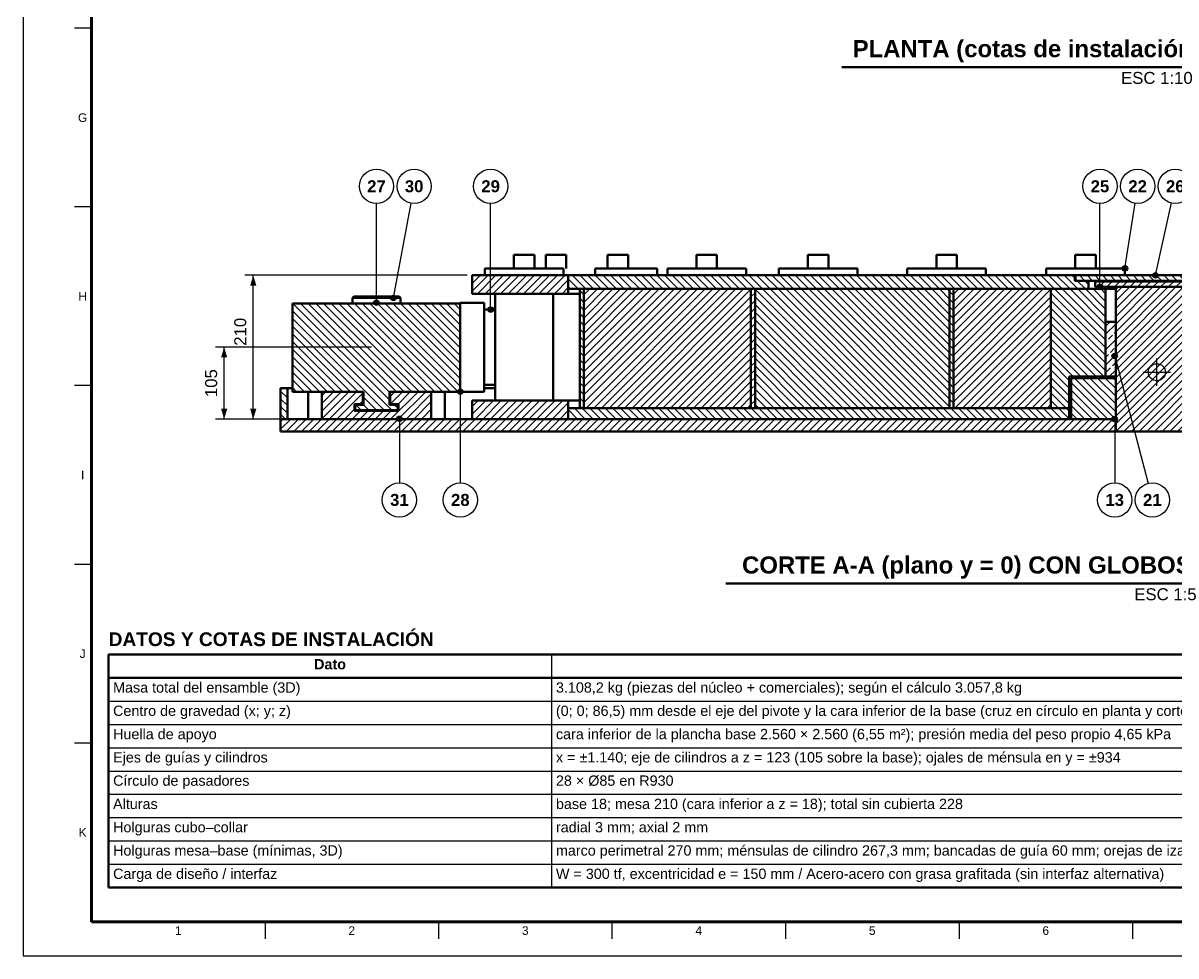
# Model space of a CAD drawing. Header units: millimetres. Extents: x 0 to 841, y 0 to 594.
# Drawn here: x 0 to 336.8, y 0 to 272.4 of the extents above; entities that cross this region are included whole.
import ezdxf
from ezdxf.enums import TextEntityAlignment as Align

# ---------------------------------------------------------------- set-up
doc = ezdxf.new("R2010")
doc.units = ezdxf.units.MM
for name, color, linetype, lineweight in [('ACH', 7, 'CONTINUOUS', 13), ('COTA', 7, 'CONTINUOUS', 25), ('FINA', 7, 'CONTINUOUS', 25), ('MARCO', 7, 'CONTINUOUS', 70), ('TXT', 7, 'CONTINUOUS', 25), ('VIS', 7, 'CONTINUOUS', 50)]:
    doc.layers.add(name, color=color, linetype=linetype, lineweight=lineweight)
doc.styles.add('STD', font='LiberationSans-Regular.ttf')
doc.styles.add('STDB', font='LiberationSans-Bold.ttf')

msp = doc.modelspace()

# ---------------------------------------------------------------- hatches: boundary and pattern name
at = {"layer": 'ACH'}
h = msp.add_hatch(dxfattribs=at)
h.set_pattern_fill('ANSI31', scale=0.5)
h.paths.add_polyline_path([(131.25, 193.38), (131.25, 198.78), (159.25, 198.78), (159.25, 193.38)])
h = msp.add_hatch(dxfattribs=at)
h.set_pattern_fill('ANSI31', scale=0.5, angle=90)
h.paths.add_polyline_path([(159.25, 194.78), (159.25, 198.78), (307.25, 198.78), (307.25, 197.18), (311.25, 197.18), (311.25, 194.78)])
h = msp.add_hatch(dxfattribs=at)
h.set_pattern_fill('ANSI31', scale=0.5, angle=90)
h.paths.add_polyline_path([(355.05, 198.78), (355.05, 197.18), (307.45, 197.18), (307.45, 198.78)])
h = msp.add_hatch(color=7, dxfattribs=at)
h.dxf.hatch_style = 1
h.paths.add_polyline_path([(322.72, 200.78), (322.49, 201.34), (321.92, 201.58), (321.36, 201.34), (321.12, 200.78), (321.36, 200.21), (321.92, 199.98), (322.49, 200.21)])
h = msp.add_hatch(color=7, dxfattribs=at)
h.dxf.hatch_style = 1
h.paths.add_polyline_path([(331.63, 198.78), (331.39, 199.34), (330.83, 199.58), (330.26, 199.34), (330.03, 198.78), (330.26, 198.21), (330.83, 197.98), (331.39, 198.21)])
h = msp.add_hatch(dxfattribs=at)
h.set_pattern_fill('ANSI31', scale=0.5)
h.paths.add_polyline_path([(349.25, 196.98), (349.25, 195.38), (313.25, 195.38), (313.25, 196.98)])
h = msp.add_hatch(color=7, dxfattribs=at)
h.dxf.hatch_style = 1
h.paths.add_polyline_path([(315.42, 195.38), (315.19, 195.94), (314.62, 196.18), (314.05, 195.94), (313.82, 195.38), (314.05, 194.81), (314.62, 194.58), (315.19, 194.81)])
h = msp.add_hatch(dxfattribs=at)
h.set_pattern_fill('ANSI31', scale=0.5)
h.paths.add_polyline_path([(343.25, 194.78), (343.25, 153.78), (342.65, 153.18), (319.85, 153.18), (319.25, 153.78), (319.25, 194.78), (319.85, 195.38), (342.65, 195.38)])
h = msp.add_hatch(color=7, dxfattribs=at)
h.dxf.hatch_style = 1
h.paths.add_polyline_path([(109, 192.18), (108.77, 192.74), (108.2, 192.98), (107.63, 192.74), (107.4, 192.18), (107.63, 191.61), (108.2, 191.38), (108.77, 191.61)])
h = msp.add_hatch(dxfattribs=at)
h.set_pattern_fill('ANSI31', scale=0.5, angle=90)
h.paths.add_polyline_path([(162.65, 159.98), (162.65, 194.78), (163.85, 194.78), (163.85, 159.98)])
h = msp.add_hatch(dxfattribs=at)
h.set_pattern_fill('ANSI31', scale=0.5)
h.paths.add_polyline_path([(163.85, 194.78), (212.65, 194.78), (212.65, 159.98), (163.85, 159.98)])
h = msp.add_hatch(dxfattribs=at)
h.set_pattern_fill('ANSI31', scale=0.5)
h.paths.add_polyline_path([(212.65, 159.98), (212.65, 194.78), (213.85, 194.78), (213.85, 159.98)])
h = msp.add_hatch(dxfattribs=at)
h.set_pattern_fill('ANSI31', scale=0.5, angle=90)
h.paths.add_polyline_path([(213.85, 194.78), (270.65, 194.78), (270.65, 159.98), (213.85, 159.98)])
h = msp.add_hatch(dxfattribs=at)
h.set_pattern_fill('ANSI31', scale=0.5, angle=90)
h.paths.add_polyline_path([(270.65, 159.98), (270.65, 194.78), (271.85, 194.78), (271.85, 159.98)])
h = msp.add_hatch(dxfattribs=at)
h.set_pattern_fill('ANSI31', scale=0.5)
h.paths.add_polyline_path([(271.85, 194.78), (300.25, 194.78), (300.25, 159.98), (271.85, 159.98)])
h = msp.add_hatch(dxfattribs=at)
h.set_pattern_fill('ANSI31', scale=0.5, angle=90)
h.paths.add_polyline_path([(300.25, 159.98), (300.25, 194.78), (316.25, 194.78), (316.25, 169.18), (305.65, 169.18), (305.65, 159.98)])
h = msp.add_hatch(dxfattribs=at)
h.set_pattern_fill('ANSI31', scale=0.5, angle=90)
h.paths.add_polyline_path([(109.45, 159.38), (97.05, 159.38), (97.05, 160.98), (99.45, 160.98), (99.45, 164.78), (78.75, 164.78), (78.75, 190.58), (127.75, 190.58), (127.75, 164.78), (107.05, 164.78), (107.05, 160.98), (109.45, 160.98)])
h = msp.add_hatch(color=7, dxfattribs=at)
h.dxf.hatch_style = 1
h.paths.add_polyline_path([(104.05, 190.78), (103.82, 191.34), (103.25, 191.58), (102.68, 191.34), (102.45, 190.78), (102.68, 190.21), (103.25, 189.98), (103.82, 190.21)])
h = msp.add_hatch(color=7, dxfattribs=at)
h.dxf.hatch_style = 1
h.paths.add_polyline_path([(137.4, 188.78), (137.17, 189.34), (136.6, 189.58), (136.04, 189.34), (135.8, 188.78), (136.04, 188.21), (136.6, 187.98), (137.17, 188.21)])
h = msp.add_hatch(dxfattribs=at)
h.set_pattern_fill('ANSI33', scale=0.5)
h.paths.add_polyline_path([(316.25, 169.18), (316.25, 185.18), (319.25, 185.18), (319.25, 169.18)])
h = msp.add_hatch(color=7, dxfattribs=at)
h.dxf.hatch_style = 1
h.paths.add_polyline_path([(319.72, 175.2), (319.49, 175.77), (318.92, 176), (318.36, 175.77), (318.12, 175.2), (318.36, 174.64), (318.92, 174.4), (319.49, 174.64)])
h = msp.add_hatch(dxfattribs=at)
h.set_pattern_fill('ANSI31', scale=0.5, angle=90)
h.paths.add_polyline_path([(306.25, 156.78), (306.25, 168.78), (319.25, 168.78), (319.25, 156.78)])
h = msp.add_hatch(dxfattribs=at)
h.set_pattern_fill('ANSI31', scale=0.5, angle=90)
h.paths.add_polyline_path([(77.25, 156.78), (75.25, 156.78), (75.25, 165.78), (77.25, 165.78)])
h = msp.add_hatch(color=7, dxfattribs=at)
h.dxf.hatch_style = 1
h.paths.add_polyline_path([(128.55, 164.78), (128.32, 165.34), (127.75, 165.58), (127.18, 165.34), (126.95, 164.78), (127.18, 164.21), (127.75, 163.98), (128.32, 164.21)])
h = msp.add_hatch(dxfattribs=at)
h.set_pattern_fill('ANSI31', scale=0.5)
h.paths.add_polyline_path([(119.25, 156.78), (87.25, 156.78), (87.25, 164.78), (99.25, 164.78), (99.25, 161.18), (96.85, 161.18), (96.85, 159.18), (109.65, 159.18), (109.65, 161.18), (107.25, 161.18), (107.25, 164.78), (119.25, 164.78)])
h = msp.add_hatch(dxfattribs=at)
h.set_pattern_fill('ANSI31', scale=0.5)
h.paths.add_polyline_path([(131.25, 156.78), (131.25, 162.18), (159.25, 162.18), (159.25, 156.78)])
h = msp.add_hatch(dxfattribs=at)
h.set_pattern_fill('ANSI31', scale=0.5, angle=90)
h.paths.add_polyline_path([(159.25, 156.78), (159.25, 159.98), (305.65, 159.98), (305.65, 156.78)])
h = msp.add_hatch(dxfattribs=at)
h.set_pattern_fill('ANSI31', scale=0.5)
h.paths.add_polyline_path([(319.25, 153.18), (75.25, 153.18), (75.25, 156.78), (319.25, 156.78)])
h = msp.add_hatch(color=7, dxfattribs=at)
h.dxf.hatch_style = 1
h.paths.add_polyline_path([(110.75, 156.88), (110.52, 157.44), (109.95, 157.68), (109.38, 157.44), (109.15, 156.88), (109.38, 156.31), (109.95, 156.08), (110.52, 156.31)])
h = msp.add_hatch(color=7, dxfattribs=at)
h.dxf.hatch_style = 1
h.paths.add_polyline_path([(319.72, 156.78), (319.49, 157.34), (318.92, 157.58), (318.36, 157.34), (318.12, 156.78), (318.36, 156.21), (318.92, 155.98), (319.49, 156.21)])

# ---------------------------------------------------------------- linework, layer by layer
at = {"layer": 'COTA'}
for p, q in [((103.25, 190.78), (103.25, 219.78)), ((108.2, 192.18), (113.34, 219.86)), ((136.6, 188.78), (136.6, 219.78)), ((314.62, 195.38), (314.62, 219.78)), ((321.92, 200.78), (324.86, 219.84)), ((330.83, 198.78), (335.53, 219.9)), ((129.75, 198.78), (64.75, 198.78)), ((67.25, 156.78), (67.25, 198.78)), ((101.75, 177.78), (56.25, 177.78)), ((58.75, 156.78), (58.75, 177.78)), ((318.92, 175.2), (328.66, 138.01)), ((127.75, 164.78), (127.75, 138.18)), ((73.75, 156.78), (56.25, 156.78)), ((129.75, 156.78), (64.75, 156.78)), ((109.95, 156.88), (109.95, 138.18)), ((318.92, 156.78), (318.92, 138.18))]:
    msp.add_line(p, q, dxfattribs=at)
for centre in [(321.92, 200.78), (330.83, 198.78), (314.62, 195.38), (108.2, 192.18), (103.25, 190.78), (136.6, 188.78), (318.92, 175.2), (127.75, 164.78), (109.95, 156.88), (318.92, 156.78)]:
    msp.add_circle(centre, 0.8, dxfattribs=at)
for points in [[(67.25, 198.78), (66.35, 195.78), (68.15, 195.78)], [(58.75, 177.78), (57.85, 174.78), (59.65, 174.78)], [(58.75, 156.78), (59.65, 159.78), (57.85, 159.78)], [(67.25, 156.78), (68.15, 159.78), (66.35, 159.78)]]:
    msp.add_solid(points, dxfattribs=at)
at = {"layer": 'FINA'}
for p, q in [((20, 270.91), (15, 270.91)), ((20, 218.73), (15, 218.73)), ((331.25, 166.47), (331.25, 174.47)), ((327.25, 170.47), (335.25, 170.47)), ((20, 166.55), (15, 166.55)), ((20, 114.36), (15, 114.36)), ((154.38, 88), (154.38, 20)), ((25, 81.2), (646, 81.2)), ((25, 74.4), (646, 74.4)), ((25, 67.6), (646, 67.6)), ((20, 62.18), (15, 62.18)), ((25, 60.8), (646, 60.8)), ((25, 54), (646, 54)), ((25, 47.2), (646, 47.2)), ((25, 40.4), (646, 40.4)), ((25, 33.6), (646, 33.6)), ((25, 26.8), (646, 26.8)), ((70.69, 10), (70.69, 5)), ((121.38, 10), (121.38, 5)), ((172.06, 10), (172.06, 5)), ((222.75, 10), (222.75, 5)), ((273.44, 10), (273.44, 5)), ((324.12, 10), (324.12, 5))]:
    msp.add_line(p, q, dxfattribs=at)
msp.add_lwpolyline([(0, 0), (841, 0), (841, 594), (0, 594)], close=True, dxfattribs=at)
for centre, radius in [((103.25, 224.78), 5), ((114.25, 224.78), 5), ((136.6, 224.78), 5), ((314.62, 224.78), 5), ((325.62, 224.78), 5), ((336.62, 224.78), 5), ((331.25, 170.47), 2.5), ((109.95, 133.18), 5), ((127.75, 133.18), 5), ((318.92, 133.18), 5), ((329.92, 133.18), 5)]:
    msp.add_circle(centre, radius, dxfattribs=at)
at = {"layer": 'MARCO'}
msp.add_lwpolyline([(20, 10), (831, 10), (831, 584), (20, 584)], close=True, dxfattribs=at)
at = {"layer": 'VIS'}
for p, q in [((239.17, 259.57), (423.33, 259.57)), ((205.31, 108.78), (462.19, 108.78)), ((25, 88), (25, 20)), ((25, 20), (646, 20))]:
    msp.add_line(p, q, dxfattribs=at)
for points in [[(143.42, 204.78), (143.54, 204.78), (143.66, 204.78), (143.78, 204.78), (143.9, 204.78), (144.02, 204.78), (144.14, 204.78), (144.26, 204.78), (144.38, 204.78), (144.5, 204.78), (144.62, 204.78), (144.74, 204.78), (144.86, 204.78), (144.98, 204.78), (145.1, 204.78), (145.22, 204.78), (145.34, 204.78), (145.46, 204.78), (145.58, 204.78), (145.7, 204.78), (145.82, 204.78), (145.94, 204.78), (146.06, 204.78), (146.18, 204.78), (146.3, 204.78), (146.42, 204.78), (146.54, 204.78), (146.66, 204.78), (146.78, 204.78), (146.9, 204.78), (147.02, 204.78), (147.14, 204.78), (147.26, 204.78), (147.38, 204.78), (147.5, 204.78), (147.62, 204.78), (147.74, 204.78), (147.86, 204.78), (147.98, 204.78), (148.1, 204.78), (148.22, 204.78), (148.34, 204.78), (148.46, 204.78), (148.58, 204.78), (148.7, 204.78), (148.82, 204.78), (148.94, 204.78), (149.06, 204.78), (149.18, 204.78), (149.3, 204.78), (149.42, 204.78)], [(143.42, 204.78), (143.42, 200.78)], [(149.42, 200.78), (149.42, 204.78)], [(152.69, 204.78), (152.81, 204.78), (152.93, 204.78), (153.05, 204.78), (153.17, 204.78), (153.29, 204.78), (153.41, 204.78), (153.53, 204.78), (153.65, 204.78), (153.77, 204.78), (153.89, 204.78), (154.01, 204.78), (154.13, 204.78), (154.25, 204.78), (154.37, 204.78), (154.49, 204.78), (154.61, 204.78), (154.73, 204.78), (154.85, 204.78), (154.97, 204.78), (155.09, 204.78), (155.21, 204.78), (155.33, 204.78), (155.45, 204.78), (155.57, 204.78), (155.69, 204.78), (155.81, 204.78), (155.93, 204.78), (156.05, 204.78), (156.17, 204.78), (156.29, 204.78), (156.41, 204.78), (156.53, 204.78), (156.65, 204.78), (156.77, 204.78), (156.89, 204.78), (157.01, 204.78), (157.13, 204.78), (157.25, 204.78), (157.37, 204.78), (157.49, 204.78), (157.61, 204.78), (157.73, 204.78), (157.85, 204.78), (157.97, 204.78), (158.09, 204.78), (158.21, 204.78), (158.33, 204.78), (158.45, 204.78), (158.57, 204.78), (158.69, 204.78)], [(152.69, 204.78), (152.69, 200.78)], [(158.69, 200.78), (158.69, 204.78)], [(170.76, 204.78), (170.88, 204.78), (171, 204.78), (171.12, 204.78), (171.24, 204.78), (171.36, 204.78), (171.48, 204.78), (171.6, 204.78), (171.72, 204.78), (171.84, 204.78), (171.96, 204.78), (172.08, 204.78), (172.2, 204.78), (172.32, 204.78), (172.44, 204.78), (172.56, 204.78), (172.68, 204.78), (172.8, 204.78), (172.92, 204.78), (173.04, 204.78), (173.16, 204.78), (173.28, 204.78), (173.4, 204.78), (173.52, 204.78), (173.64, 204.78), (173.76, 204.78), (173.88, 204.78), (174, 204.78), (174.12, 204.78), (174.24, 204.78), (174.36, 204.78), (174.48, 204.78), (174.6, 204.78), (174.72, 204.78), (174.84, 204.78), (174.96, 204.78), (175.08, 204.78), (175.2, 204.78), (175.32, 204.78), (175.44, 204.78), (175.56, 204.78), (175.68, 204.78), (175.8, 204.78), (175.92, 204.78), (176.04, 204.78), (176.16, 204.78), (176.28, 204.78), (176.4, 204.78), (176.52, 204.78), (176.64, 204.78), (176.76, 204.78)], [(170.76, 204.78), (170.76, 200.78)], [(176.76, 200.78), (176.76, 204.78)], [(196.73, 204.78), (196.85, 204.78), (196.97, 204.78), (197.09, 204.78), (197.21, 204.78), (197.33, 204.78), (197.45, 204.78), (197.57, 204.78), (197.69, 204.78), (197.81, 204.78), (197.93, 204.78), (198.05, 204.78), (198.17, 204.78), (198.29, 204.78), (198.41, 204.78), (198.53, 204.78), (198.65, 204.78), (198.77, 204.78), (198.89, 204.78), (199.01, 204.78), (199.13, 204.78), (199.25, 204.78), (199.37, 204.78), (199.49, 204.78), (199.61, 204.78), (199.73, 204.78), (199.85, 204.78), (199.97, 204.78), (200.09, 204.78), (200.21, 204.78), (200.33, 204.78), (200.45, 204.78), (200.57, 204.78), (200.69, 204.78), (200.81, 204.78), (200.93, 204.78), (201.05, 204.78), (201.17, 204.78), (201.29, 204.78), (201.41, 204.78), (201.53, 204.78), (201.65, 204.78), (201.77, 204.78), (201.89, 204.78), (202.01, 204.78), (202.13, 204.78), (202.25, 204.78), (202.37, 204.78), (202.49, 204.78), (202.61, 204.78), (202.73, 204.78)], [(196.73, 204.78), (196.73, 200.78)], [(202.73, 200.78), (202.73, 204.78)], [(229.29, 204.78), (229.41, 204.78), (229.53, 204.78), (229.65, 204.78), (229.77, 204.78), (229.89, 204.78), (230.01, 204.78), (230.13, 204.78), (230.25, 204.78), (230.37, 204.78), (230.49, 204.78), (230.61, 204.78), (230.73, 204.78), (230.85, 204.78), (230.97, 204.78), (231.09, 204.78), (231.21, 204.78), (231.33, 204.78), (231.45, 204.78), (231.57, 204.78), (231.69, 204.78), (231.81, 204.78), (231.93, 204.78), (232.05, 204.78), (232.17, 204.78), (232.29, 204.78), (232.41, 204.78), (232.53, 204.78), (232.65, 204.78), (232.77, 204.78), (232.89, 204.78), (233.01, 204.78), (233.13, 204.78), (233.25, 204.78), (233.37, 204.78), (233.49, 204.78), (233.61, 204.78), (233.73, 204.78), (233.85, 204.78), (233.97, 204.78), (234.09, 204.78), (234.21, 204.78), (234.33, 204.78), (234.45, 204.78), (234.57, 204.78), (234.69, 204.78), (234.81, 204.78), (234.93, 204.78), (235.05, 204.78), (235.17, 204.78), (235.29, 204.78)], [(229.29, 204.78), (229.29, 200.78)], [(235.29, 200.78), (235.29, 204.78)], [(266.82, 204.78), (266.94, 204.78), (267.06, 204.78), (267.18, 204.78), (267.3, 204.78), (267.42, 204.78), (267.54, 204.78), (267.66, 204.78), (267.78, 204.78), (267.9, 204.78), (268.02, 204.78), (268.14, 204.78), (268.26, 204.78), (268.38, 204.78), (268.5, 204.78), (268.62, 204.78), (268.74, 204.78), (268.86, 204.78), (268.98, 204.78), (269.1, 204.78), (269.22, 204.78), (269.34, 204.78), (269.46, 204.78), (269.58, 204.78), (269.7, 204.78), (269.82, 204.78), (269.94, 204.78), (270.06, 204.78), (270.18, 204.78), (270.3, 204.78), (270.42, 204.78), (270.54, 204.78), (270.66, 204.78), (270.78, 204.78), (270.9, 204.78), (271.02, 204.78), (271.14, 204.78), (271.26, 204.78), (271.38, 204.78), (271.5, 204.78), (271.62, 204.78), (271.74, 204.78), (271.86, 204.78), (271.98, 204.78), (272.1, 204.78), (272.22, 204.78), (272.34, 204.78), (272.46, 204.78), (272.58, 204.78), (272.7, 204.78), (272.82, 204.78)], [(266.82, 204.78), (266.82, 200.78)], [(272.82, 200.78), (272.82, 204.78)], [(307.42, 204.78), (307.54, 204.78), (307.66, 204.78), (307.78, 204.78), (307.9, 204.78), (308.02, 204.78), (308.14, 204.78), (308.26, 204.78), (308.38, 204.78), (308.5, 204.78), (308.62, 204.78), (308.74, 204.78), (308.86, 204.78), (308.98, 204.78), (309.1, 204.78), (309.22, 204.78), (309.34, 204.78), (309.46, 204.78), (309.58, 204.78), (309.7, 204.78), (309.82, 204.78), (309.94, 204.78), (310.06, 204.78), (310.18, 204.78), (310.3, 204.78), (310.42, 204.78), (310.54, 204.78), (310.66, 204.78), (310.78, 204.78), (310.9, 204.78), (311.02, 204.78), (311.14, 204.78), (311.26, 204.78), (311.38, 204.78), (311.5, 204.78), (311.62, 204.78), (311.74, 204.78), (311.86, 204.78), (311.98, 204.78), (312.1, 204.78), (312.22, 204.78), (312.34, 204.78), (312.46, 204.78), (312.58, 204.78), (312.7, 204.78), (312.82, 204.78), (312.94, 204.78), (313.06, 204.78), (313.18, 204.78), (313.3, 204.78), (313.42, 204.78)], [(307.42, 204.78), (307.42, 200.78)], [(313.42, 200.78), (313.42, 204.78)], [(131.25, 198.78), (131.25, 193.38)], [(159.25, 198.78), (131.25, 198.78)], [(134.92, 200.78), (135.04, 200.78), (135.16, 200.78), (135.28, 200.78), (135.4, 200.78), (135.52, 200.78), (135.64, 200.78), (135.76, 200.78), (135.88, 200.78), (136, 200.78), (136.12, 200.78), (136.24, 200.78), (136.36, 200.78), (136.48, 200.78), (136.61, 200.78), (136.73, 200.78), (136.85, 200.78), (136.97, 200.78), (137.09, 200.78), (137.21, 200.78), (137.33, 200.78), (137.45, 200.78), (137.57, 200.78), (137.69, 200.78), (137.81, 200.78), (137.93, 200.78), (138.05, 200.78), (138.17, 200.78), (138.29, 200.78), (138.41, 200.78), (138.53, 200.78), (138.65, 200.78), (138.77, 200.78), (138.89, 200.78), (139.01, 200.78), (139.13, 200.78), (139.25, 200.78), (139.38, 200.78), (139.5, 200.78), (139.62, 200.78), (139.74, 200.78), (139.86, 200.78), (139.98, 200.78), (140.1, 200.78), (140.22, 200.78), (140.34, 200.78), (140.46, 200.78), (140.58, 200.78), (140.7, 200.78), (140.82, 200.78), (140.94, 200.78), (141.06, 200.78), (141.18, 200.78), (141.3, 200.78), (141.42, 200.78), (141.54, 200.78), (141.66, 200.78), (141.78, 200.78), (141.9, 200.78), (142.02, 200.78), (142.14, 200.78), (142.27, 200.78), (142.39, 200.78), (142.51, 200.78), (142.63, 200.78), (142.75, 200.78), (142.87, 200.78), (142.99, 200.78), (143.11, 200.78), (143.23, 200.78), (143.35, 200.78), (143.47, 200.78), (143.59, 200.78), (143.71, 200.78), (143.83, 200.78), (143.95, 200.78), (144.07, 200.78), (144.19, 200.78), (144.31, 200.78), (144.43, 200.78), (144.55, 200.78), (144.67, 200.78), (144.79, 200.78), (144.91, 200.78), (145.03, 200.78), (145.16, 200.78), (145.28, 200.78), (145.4, 200.78), (145.52, 200.78), (145.64, 200.78), (145.76, 200.78), (145.88, 200.78), (146, 200.78), (146.12, 200.78), (146.24, 200.78), (146.36, 200.78), (146.48, 200.78), (146.6, 200.78), (146.72, 200.78), (146.84, 200.78), (146.96, 200.78), (147.08, 200.78), (147.2, 200.78), (147.32, 200.78), (147.44, 200.78), (147.56, 200.78), (147.68, 200.78), (147.8, 200.78), (147.92, 200.78), (148.05, 200.78), (148.17, 200.78), (148.29, 200.78), (148.41, 200.78), (148.53, 200.78), (148.65, 200.78), (148.77, 200.78), (148.89, 200.78), (149.01, 200.78), (149.13, 200.78), (149.25, 200.78), (149.37, 200.78), (149.49, 200.78), (149.61, 200.78), (149.73, 200.78), (149.85, 200.78), (149.97, 200.78), (150.09, 200.78), (150.21, 200.78), (150.33, 200.78), (150.45, 200.78), (150.57, 200.78), (150.69, 200.78), (150.81, 200.78), (150.94, 200.78), (151.06, 200.78), (151.18, 200.78), (151.3, 200.78), (151.42, 200.78), (151.54, 200.78), (151.66, 200.78), (151.78, 200.78), (151.9, 200.78), (152.02, 200.78), (152.14, 200.78), (152.26, 200.78), (152.38, 200.78), (152.5, 200.78), (152.62, 200.78), (152.74, 200.78), (152.86, 200.78), (152.98, 200.78), (153.1, 200.78), (153.22, 200.78), (153.34, 200.78), (153.46, 200.78), (153.58, 200.78), (153.7, 200.78), (153.83, 200.78), (153.95, 200.78), (154.07, 200.78), (154.19, 200.78), (154.31, 200.78), (154.43, 200.78), (154.55, 200.78), (154.67, 200.78), (154.79, 200.78), (154.91, 200.78), (155.03, 200.78), (155.15, 200.78), (155.27, 200.78), (155.39, 200.78), (155.51, 200.78), (155.63, 200.78), (155.75, 200.78), (155.87, 200.78), (155.99, 200.78), (156.11, 200.78), (156.23, 200.78), (156.35, 200.78), (156.47, 200.78), (156.59, 200.78), (156.72, 200.78), (156.84, 200.78), (156.96, 200.78), (157.08, 200.78), (157.2, 200.78), (157.32, 200.78), (157.44, 200.78), (157.56, 200.78), (157.68, 200.78), (157.8, 200.78), (157.92, 200.78)], [(134.92, 200.78), (134.92, 198.78)], [(157.92, 198.78), (157.92, 200.78)], [(159.25, 198.78), (159.25, 194.78)], [(307.25, 198.78), (159.25, 198.78)], [(159.25, 198.78), (159.25, 193.38)], [(167.19, 200.78), (167.31, 200.78), (167.43, 200.78), (167.55, 200.78), (167.67, 200.78), (167.79, 200.78), (167.91, 200.78), (168.03, 200.78), (168.15, 200.78), (168.27, 200.78), (168.39, 200.78), (168.51, 200.78), (168.63, 200.78), (168.75, 200.78), (168.87, 200.78), (168.99, 200.78), (169.12, 200.78), (169.24, 200.78), (169.36, 200.78), (169.48, 200.78), (169.6, 200.78), (169.72, 200.78), (169.84, 200.78), (169.96, 200.78), (170.08, 200.78), (170.2, 200.78), (170.32, 200.78), (170.44, 200.78), (170.56, 200.78), (170.68, 200.78), (170.8, 200.78), (170.92, 200.78), (171.04, 200.78), (171.16, 200.78), (171.28, 200.78), (171.4, 200.78), (171.52, 200.78), (171.65, 200.78), (171.77, 200.78), (171.89, 200.78), (172.01, 200.78), (172.13, 200.78), (172.25, 200.78), (172.37, 200.78), (172.49, 200.78), (172.61, 200.78), (172.73, 200.78), (172.85, 200.78), (172.97, 200.78), (173.09, 200.78), (173.21, 200.78), (173.33, 200.78), (173.45, 200.78), (173.57, 200.78), (173.69, 200.78), (173.81, 200.78), (173.93, 200.78), (174.05, 200.78), (174.18, 200.78), (174.3, 200.78), (174.42, 200.78), (174.54, 200.78), (174.66, 200.78), (174.78, 200.78), (174.9, 200.78), (175.02, 200.78), (175.14, 200.78), (175.26, 200.78), (175.38, 200.78), (175.5, 200.78), (175.62, 200.78), (175.74, 200.78), (175.86, 200.78), (175.98, 200.78), (176.1, 200.78), (176.22, 200.78), (176.34, 200.78), (176.46, 200.78), (176.58, 200.78), (176.71, 200.78), (176.83, 200.78), (176.95, 200.78), (177.07, 200.78), (177.19, 200.78), (177.31, 200.78), (177.43, 200.78), (177.55, 200.78), (177.67, 200.78), (177.79, 200.78), (177.91, 200.78), (178.03, 200.78), (178.15, 200.78), (178.27, 200.78), (178.39, 200.78), (178.51, 200.78), (178.63, 200.78), (178.75, 200.78), (178.87, 200.78), (178.99, 200.78), (179.11, 200.78), (179.24, 200.78), (179.36, 200.78), (179.48, 200.78), (179.6, 200.78), (179.72, 200.78), (179.84, 200.78), (179.96, 200.78), (180.08, 200.78), (180.2, 200.78), (180.32, 200.78), (180.44, 200.78), (180.56, 200.78), (180.68, 200.78), (180.8, 200.78), (180.92, 200.78), (181.04, 200.78), (181.16, 200.78), (181.28, 200.78), (181.4, 200.78), (181.52, 200.78), (181.64, 200.78), (181.77, 200.78), (181.89, 200.78), (182.01, 200.78), (182.13, 200.78), (182.25, 200.78), (182.37, 200.78), (182.49, 200.78), (182.61, 200.78), (182.73, 200.78), (182.85, 200.78), (182.97, 200.78), (183.09, 200.78), (183.21, 200.78), (183.33, 200.78), (183.45, 200.78), (183.57, 200.78), (183.69, 200.78), (183.81, 200.78), (183.93, 200.78), (184.05, 200.78), (184.18, 200.78), (184.3, 200.78), (184.42, 200.78), (184.54, 200.78), (184.66, 200.78), (184.78, 200.78), (184.9, 200.78), (185.02, 200.78), (185.14, 200.78), (185.26, 200.78)], [(167.19, 198.78), (167.19, 200.78)], [(185.26, 198.78), (185.26, 200.78)], [(188.23, 200.78), (188.35, 200.78), (188.47, 200.78), (188.59, 200.78), (188.71, 200.78), (188.83, 200.78), (188.95, 200.78), (189.07, 200.78), (189.19, 200.78), (189.31, 200.78), (189.43, 200.78), (189.55, 200.78), (189.67, 200.78), (189.79, 200.78), (189.91, 200.78), (190.03, 200.78), (190.15, 200.78), (190.28, 200.78), (190.4, 200.78), (190.52, 200.78), (190.64, 200.78), (190.76, 200.78), (190.88, 200.78), (191, 200.78), (191.12, 200.78), (191.24, 200.78), (191.36, 200.78), (191.48, 200.78), (191.6, 200.78), (191.72, 200.78), (191.84, 200.78), (191.96, 200.78), (192.08, 200.78), (192.2, 200.78), (192.32, 200.78), (192.44, 200.78), (192.56, 200.78), (192.68, 200.78), (192.8, 200.78), (192.92, 200.78), (193.04, 200.78), (193.17, 200.78), (193.29, 200.78), (193.41, 200.78), (193.53, 200.78), (193.65, 200.78), (193.77, 200.78), (193.89, 200.78), (194.01, 200.78), (194.13, 200.78), (194.25, 200.78), (194.37, 200.78), (194.49, 200.78), (194.61, 200.78), (194.73, 200.78), (194.85, 200.78), (194.97, 200.78), (195.09, 200.78), (195.21, 200.78), (195.33, 200.78), (195.45, 200.78), (195.57, 200.78), (195.69, 200.78), (195.81, 200.78), (195.93, 200.78), (196.06, 200.78), (196.18, 200.78), (196.3, 200.78), (196.42, 200.78), (196.54, 200.78), (196.66, 200.78), (196.78, 200.78), (196.9, 200.78), (197.02, 200.78), (197.14, 200.78), (197.26, 200.78), (197.38, 200.78), (197.5, 200.78), (197.62, 200.78), (197.74, 200.78), (197.86, 200.78), (197.98, 200.78), (198.1, 200.78), (198.22, 200.78), (198.34, 200.78), (198.46, 200.78), (198.58, 200.78), (198.7, 200.78), (198.82, 200.78), (198.95, 200.78), (199.07, 200.78), (199.19, 200.78), (199.31, 200.78), (199.43, 200.78), (199.55, 200.78), (199.67, 200.78), (199.79, 200.78), (199.91, 200.78), (200.03, 200.78), (200.15, 200.78), (200.27, 200.78), (200.39, 200.78), (200.51, 200.78), (200.63, 200.78), (200.75, 200.78), (200.87, 200.78), (200.99, 200.78), (201.11, 200.78), (201.23, 200.78), (201.35, 200.78), (201.47, 200.78), (201.59, 200.78), (201.72, 200.78), (201.84, 200.78), (201.96, 200.78), (202.08, 200.78), (202.2, 200.78), (202.32, 200.78), (202.44, 200.78), (202.56, 200.78), (202.68, 200.78), (202.8, 200.78), (202.92, 200.78), (203.04, 200.78), (203.16, 200.78), (203.28, 200.78), (203.4, 200.78), (203.52, 200.78), (203.64, 200.78), (203.76, 200.78), (203.88, 200.78), (204, 200.78), (204.12, 200.78), (204.24, 200.78), (204.36, 200.78), (204.48, 200.78), (204.61, 200.78), (204.73, 200.78), (204.85, 200.78), (204.97, 200.78), (205.09, 200.78), (205.21, 200.78), (205.33, 200.78), (205.45, 200.78), (205.57, 200.78), (205.69, 200.78), (205.81, 200.78), (205.93, 200.78), (206.05, 200.78), (206.17, 200.78), (206.29, 200.78), (206.41, 200.78), (206.53, 200.78), (206.65, 200.78), (206.77, 200.78), (206.89, 200.78), (207.01, 200.78), (207.13, 200.78), (207.25, 200.78), (207.37, 200.78), (207.5, 200.78), (207.62, 200.78), (207.74, 200.78), (207.86, 200.78), (207.98, 200.78), (208.1, 200.78), (208.22, 200.78), (208.34, 200.78), (208.46, 200.78), (208.58, 200.78), (208.7, 200.78), (208.82, 200.78), (208.94, 200.78), (209.06, 200.78), (209.18, 200.78), (209.3, 200.78), (209.42, 200.78), (209.54, 200.78), (209.66, 200.78), (209.78, 200.78), (209.9, 200.78), (210.02, 200.78), (210.14, 200.78), (210.26, 200.78), (210.39, 200.78), (210.51, 200.78), (210.63, 200.78), (210.75, 200.78), (210.87, 200.78), (210.99, 200.78), (211.11, 200.78), (211.23, 200.78)], [(188.23, 200.78), (188.23, 198.78)], [(211.23, 198.78), (211.23, 200.78)], [(220.79, 200.78), (220.91, 200.78), (221.03, 200.78), (221.15, 200.78), (221.27, 200.78), (221.39, 200.78), (221.51, 200.78), (221.63, 200.78), (221.76, 200.78), (221.88, 200.78), (222, 200.78), (222.12, 200.78), (222.24, 200.78), (222.36, 200.78), (222.48, 200.78), (222.6, 200.78), (222.72, 200.78), (222.84, 200.78), (222.96, 200.78), (223.08, 200.78), (223.2, 200.78), (223.32, 200.78), (223.44, 200.78), (223.56, 200.78), (223.68, 200.78), (223.8, 200.78), (223.92, 200.78), (224.04, 200.78), (224.16, 200.78), (224.28, 200.78), (224.4, 200.78), (224.53, 200.78), (224.65, 200.78), (224.77, 200.78), (224.89, 200.78), (225.01, 200.78), (225.13, 200.78), (225.25, 200.78), (225.37, 200.78), (225.49, 200.78), (225.61, 200.78), (225.73, 200.78), (225.85, 200.78), (225.97, 200.78), (226.09, 200.78), (226.21, 200.78), (226.33, 200.78), (226.45, 200.78), (226.57, 200.78), (226.69, 200.78), (226.81, 200.78), (226.93, 200.78), (227.05, 200.78), (227.17, 200.78), (227.29, 200.78), (227.42, 200.78), (227.54, 200.78), (227.66, 200.78), (227.78, 200.78), (227.9, 200.78), (228.02, 200.78), (228.14, 200.78), (228.26, 200.78), (228.38, 200.78), (228.5, 200.78), (228.62, 200.78), (228.74, 200.78), (228.86, 200.78), (228.98, 200.78), (229.1, 200.78), (229.22, 200.78), (229.34, 200.78), (229.46, 200.78), (229.58, 200.78), (229.7, 200.78), (229.82, 200.78), (229.94, 200.78), (230.06, 200.78), (230.18, 200.78), (230.31, 200.78), (230.43, 200.78), (230.55, 200.78), (230.67, 200.78), (230.79, 200.78), (230.91, 200.78), (231.03, 200.78), (231.15, 200.78), (231.27, 200.78), (231.39, 200.78), (231.51, 200.78), (231.63, 200.78), (231.75, 200.78), (231.87, 200.78), (231.99, 200.78), (232.11, 200.78), (232.23, 200.78), (232.35, 200.78), (232.47, 200.78), (232.59, 200.78), (232.71, 200.78), (232.83, 200.78), (232.95, 200.78), (233.07, 200.78), (233.2, 200.78), (233.32, 200.78), (233.44, 200.78), (233.56, 200.78), (233.68, 200.78), (233.8, 200.78), (233.92, 200.78), (234.04, 200.78), (234.16, 200.78), (234.28, 200.78), (234.4, 200.78), (234.52, 200.78), (234.64, 200.78), (234.76, 200.78), (234.88, 200.78), (235, 200.78), (235.12, 200.78), (235.24, 200.78), (235.36, 200.78), (235.48, 200.78), (235.6, 200.78), (235.72, 200.78), (235.84, 200.78), (235.96, 200.78), (236.09, 200.78), (236.21, 200.78), (236.33, 200.78), (236.45, 200.78), (236.57, 200.78), (236.69, 200.78), (236.81, 200.78), (236.93, 200.78), (237.05, 200.78), (237.17, 200.78), (237.29, 200.78), (237.41, 200.78), (237.53, 200.78), (237.65, 200.78), (237.77, 200.78), (237.89, 200.78), (238.01, 200.78), (238.13, 200.78), (238.25, 200.78), (238.37, 200.78), (238.49, 200.78), (238.61, 200.78), (238.73, 200.78), (238.85, 200.78), (238.98, 200.78), (239.1, 200.78), (239.22, 200.78), (239.34, 200.78), (239.46, 200.78), (239.58, 200.78), (239.7, 200.78), (239.82, 200.78), (239.94, 200.78), (240.06, 200.78), (240.18, 200.78), (240.3, 200.78), (240.42, 200.78), (240.54, 200.78), (240.66, 200.78), (240.78, 200.78), (240.9, 200.78), (241.02, 200.78), (241.14, 200.78), (241.26, 200.78), (241.38, 200.78), (241.5, 200.78), (241.62, 200.78), (241.74, 200.78), (241.87, 200.78), (241.99, 200.78), (242.11, 200.78), (242.23, 200.78), (242.35, 200.78), (242.47, 200.78), (242.59, 200.78), (242.71, 200.78), (242.83, 200.78), (242.95, 200.78), (243.07, 200.78), (243.19, 200.78), (243.31, 200.78), (243.43, 200.78), (243.55, 200.78), (243.67, 200.78), (243.79, 200.78)], [(220.79, 200.78), (220.79, 198.78)], [(243.79, 198.78), (243.79, 200.78)], [(258.32, 200.78), (258.44, 200.78), (258.56, 200.78), (258.68, 200.78), (258.8, 200.78), (258.92, 200.78), (259.04, 200.78), (259.16, 200.78), (259.28, 200.78), (259.4, 200.78), (259.52, 200.78), (259.64, 200.78), (259.76, 200.78), (259.88, 200.78), (260, 200.78), (260.12, 200.78), (260.24, 200.78), (260.37, 200.78), (260.49, 200.78), (260.61, 200.78), (260.73, 200.78), (260.85, 200.78), (260.97, 200.78), (261.09, 200.78), (261.21, 200.78), (261.33, 200.78), (261.45, 200.78), (261.57, 200.78), (261.69, 200.78), (261.81, 200.78), (261.93, 200.78), (262.05, 200.78), (262.17, 200.78), (262.29, 200.78), (262.41, 200.78), (262.53, 200.78), (262.65, 200.78), (262.77, 200.78), (262.89, 200.78), (263.01, 200.78), (263.13, 200.78), (263.26, 200.78), (263.38, 200.78), (263.5, 200.78), (263.62, 200.78), (263.74, 200.78), (263.86, 200.78), (263.98, 200.78), (264.1, 200.78), (264.22, 200.78), (264.34, 200.78), (264.46, 200.78), (264.58, 200.78), (264.7, 200.78), (264.82, 200.78), (264.94, 200.78), (265.06, 200.78), (265.18, 200.78), (265.3, 200.78), (265.42, 200.78), (265.54, 200.78), (265.66, 200.78), (265.78, 200.78), (265.9, 200.78), (266.02, 200.78), (266.15, 200.78), (266.27, 200.78), (266.39, 200.78), (266.51, 200.78), (266.63, 200.78), (266.75, 200.78), (266.87, 200.78), (266.99, 200.78), (267.11, 200.78), (267.23, 200.78), (267.35, 200.78), (267.47, 200.78), (267.59, 200.78), (267.71, 200.78), (267.83, 200.78), (267.95, 200.78), (268.07, 200.78), (268.19, 200.78), (268.31, 200.78), (268.43, 200.78), (268.55, 200.78), (268.67, 200.78), (268.79, 200.78), (268.91, 200.78), (269.04, 200.78), (269.16, 200.78), (269.28, 200.78), (269.4, 200.78), (269.52, 200.78), (269.64, 200.78), (269.76, 200.78), (269.88, 200.78), (270, 200.78), (270.12, 200.78), (270.24, 200.78), (270.36, 200.78), (270.48, 200.78), (270.6, 200.78), (270.72, 200.78), (270.84, 200.78), (270.96, 200.78), (271.08, 200.78), (271.2, 200.78), (271.32, 200.78), (271.44, 200.78), (271.56, 200.78), (271.68, 200.78), (271.81, 200.78), (271.93, 200.78), (272.05, 200.78), (272.17, 200.78), (272.29, 200.78), (272.41, 200.78), (272.53, 200.78), (272.65, 200.78), (272.77, 200.78), (272.89, 200.78), (273.01, 200.78), (273.13, 200.78), (273.25, 200.78), (273.37, 200.78), (273.49, 200.78), (273.61, 200.78), (273.73, 200.78), (273.85, 200.78), (273.97, 200.78), (274.09, 200.78), (274.21, 200.78), (274.33, 200.78), (274.45, 200.78), (274.57, 200.78), (274.7, 200.78), (274.82, 200.78), (274.94, 200.78), (275.06, 200.78), (275.18, 200.78), (275.3, 200.78), (275.42, 200.78), (275.54, 200.78), (275.66, 200.78), (275.78, 200.78), (275.9, 200.78), (276.02, 200.78), (276.14, 200.78), (276.26, 200.78), (276.38, 200.78), (276.5, 200.78), (276.62, 200.78), (276.74, 200.78), (276.86, 200.78), (276.98, 200.78), (277.1, 200.78), (277.22, 200.78), (277.34, 200.78), (277.46, 200.78), (277.59, 200.78), (277.71, 200.78), (277.83, 200.78), (277.95, 200.78), (278.07, 200.78), (278.19, 200.78), (278.31, 200.78), (278.43, 200.78), (278.55, 200.78), (278.67, 200.78), (278.79, 200.78), (278.91, 200.78), (279.03, 200.78), (279.15, 200.78), (279.27, 200.78), (279.39, 200.78), (279.51, 200.78), (279.63, 200.78), (279.75, 200.78), (279.87, 200.78), (279.99, 200.78), (280.11, 200.78), (280.23, 200.78), (280.35, 200.78), (280.48, 200.78), (280.6, 200.78), (280.72, 200.78), (280.84, 200.78), (280.96, 200.78), (281.08, 200.78), (281.2, 200.78), (281.32, 200.78)], [(258.32, 200.78), (258.32, 198.78)], [(281.32, 198.78), (281.32, 200.78)], [(298.92, 200.78), (299.05, 200.78), (299.17, 200.78), (299.29, 200.78), (299.41, 200.78), (299.53, 200.78), (299.65, 200.78), (299.77, 200.78), (299.89, 200.78), (300.01, 200.78), (300.13, 200.78), (300.25, 200.78), (300.37, 200.78), (300.49, 200.78), (300.61, 200.78), (300.73, 200.78), (300.85, 200.78), (300.97, 200.78), (301.09, 200.78), (301.21, 200.78), (301.33, 200.78), (301.45, 200.78), (301.57, 200.78), (301.69, 200.78), (301.81, 200.78), (301.94, 200.78), (302.06, 200.78), (302.18, 200.78), (302.3, 200.78), (302.42, 200.78), (302.54, 200.78), (302.66, 200.78), (302.78, 200.78), (302.9, 200.78), (303.02, 200.78), (303.14, 200.78), (303.26, 200.78), (303.38, 200.78), (303.5, 200.78), (303.62, 200.78), (303.74, 200.78), (303.86, 200.78), (303.98, 200.78), (304.1, 200.78), (304.22, 200.78), (304.34, 200.78), (304.46, 200.78), (304.58, 200.78), (304.7, 200.78), (304.83, 200.78), (304.95, 200.78), (305.07, 200.78), (305.19, 200.78), (305.31, 200.78), (305.43, 200.78), (305.55, 200.78), (305.67, 200.78), (305.79, 200.78), (305.91, 200.78), (306.03, 200.78), (306.15, 200.78), (306.27, 200.78), (306.39, 200.78), (306.51, 200.78), (306.63, 200.78), (306.75, 200.78), (306.87, 200.78), (306.99, 200.78), (307.11, 200.78), (307.23, 200.78), (307.35, 200.78), (307.47, 200.78), (307.59, 200.78), (307.72, 200.78), (307.84, 200.78), (307.96, 200.78), (308.08, 200.78), (308.2, 200.78), (308.32, 200.78), (308.44, 200.78), (308.56, 200.78), (308.68, 200.78), (308.8, 200.78), (308.92, 200.78), (309.04, 200.78), (309.16, 200.78), (309.28, 200.78), (309.4, 200.78), (309.52, 200.78), (309.64, 200.78), (309.76, 200.78), (309.88, 200.78), (310, 200.78), (310.12, 200.78), (310.24, 200.78), (310.36, 200.78), (310.48, 200.78), (310.61, 200.78), (310.73, 200.78), (310.85, 200.78), (310.97, 200.78), (311.09, 200.78), (311.21, 200.78), (311.33, 200.78), (311.45, 200.78), (311.57, 200.78), (311.69, 200.78), (311.81, 200.78), (311.93, 200.78), (312.05, 200.78), (312.17, 200.78), (312.29, 200.78), (312.41, 200.78), (312.53, 200.78), (312.65, 200.78), (312.77, 200.78), (312.89, 200.78), (313.01, 200.78), (313.13, 200.78), (313.25, 200.78), (313.37, 200.78), (313.5, 200.78), (313.62, 200.78), (313.74, 200.78), (313.86, 200.78), (313.98, 200.78), (314.1, 200.78), (314.22, 200.78), (314.34, 200.78), (314.46, 200.78), (314.58, 200.78), (314.7, 200.78), (314.82, 200.78), (314.94, 200.78), (315.06, 200.78), (315.18, 200.78), (315.3, 200.78), (315.42, 200.78), (315.54, 200.78), (315.66, 200.78), (315.78, 200.78), (315.9, 200.78), (316.02, 200.78), (316.14, 200.78), (316.26, 200.78), (316.39, 200.78), (316.51, 200.78), (316.63, 200.78), (316.75, 200.78), (316.87, 200.78), (316.99, 200.78), (317.11, 200.78), (317.23, 200.78), (317.35, 200.78), (317.47, 200.78), (317.59, 200.78), (317.71, 200.78), (317.83, 200.78), (317.95, 200.78), (318.07, 200.78), (318.19, 200.78), (318.31, 200.78), (318.43, 200.78), (318.55, 200.78), (318.67, 200.78), (318.79, 200.78), (318.91, 200.78), (319.03, 200.78), (319.15, 200.78), (319.28, 200.78), (319.4, 200.78), (319.52, 200.78), (319.64, 200.78), (319.76, 200.78), (319.88, 200.78), (320, 200.78), (320.12, 200.78), (320.24, 200.78), (320.36, 200.78), (320.48, 200.78), (320.6, 200.78), (320.72, 200.78), (320.84, 200.78), (320.96, 200.78), (321.08, 200.78), (321.2, 200.78), (321.32, 200.78), (321.44, 200.78), (321.56, 200.78), (321.68, 200.78), (321.8, 200.78), (321.92, 200.78)], [(298.92, 200.78), (298.92, 198.78)], [(307.25, 198.78), (307.25, 197.18)], [(307.25, 198.78), (307.28, 198.78), (307.32, 198.78), (307.35, 198.78), (307.38, 198.78), (307.42, 198.78), (307.45, 198.78)], [(307.45, 198.78), (307.45, 197.18)], [(355.05, 198.78), (307.45, 198.78)], [(321.92, 198.78), (321.92, 200.78)], [(311.25, 197.18), (307.25, 197.18)], [(355.05, 197.18), (307.45, 197.18)], [(311.25, 197.18), (311.25, 194.78)], [(313.25, 196.98), (313.25, 195.38)], [(349.25, 196.98), (313.25, 196.98)], [(349.25, 195.38), (313.25, 195.38)], [(319.85, 195.38), (319.25, 194.78)], [(342.65, 195.38), (319.85, 195.38)], [(96.65, 192.58), (96.25, 192.18)], [(96.25, 192.18), (96.37, 192.18), (96.49, 192.18), (96.61, 192.18), (96.73, 192.18), (96.85, 192.18), (96.97, 192.18), (97.09, 192.18), (97.22, 192.18), (97.34, 192.18), (97.46, 192.18), (97.58, 192.18), (97.7, 192.18), (97.82, 192.18), (97.94, 192.18), (98.06, 192.18), (98.18, 192.18), (98.3, 192.18), (98.42, 192.18), (98.54, 192.18), (98.66, 192.18), (98.78, 192.18), (98.91, 192.18), (99.03, 192.18), (99.15, 192.18), (99.27, 192.18), (99.39, 192.18), (99.51, 192.18), (99.63, 192.18), (99.75, 192.18), (99.87, 192.18), (99.99, 192.18), (100.11, 192.18), (100.23, 192.18), (100.35, 192.18), (100.47, 192.18), (100.59, 192.18), (100.72, 192.18), (100.84, 192.18), (100.96, 192.18), (101.08, 192.18), (101.2, 192.18), (101.32, 192.18), (101.44, 192.18), (101.56, 192.18), (101.68, 192.18), (101.8, 192.18), (101.92, 192.18), (102.04, 192.18), (102.16, 192.18), (102.28, 192.18), (102.41, 192.18), (102.53, 192.18), (102.65, 192.18), (102.77, 192.18), (102.89, 192.18), (103.01, 192.18), (103.13, 192.18), (103.25, 192.18), (103.37, 192.18), (103.49, 192.18), (103.61, 192.18), (103.73, 192.18), (103.85, 192.18), (103.97, 192.18), (104.09, 192.18), (104.22, 192.18), (104.34, 192.18), (104.46, 192.18), (104.58, 192.18), (104.7, 192.18), (104.82, 192.18), (104.94, 192.18), (105.06, 192.18), (105.18, 192.18), (105.3, 192.18), (105.42, 192.18), (105.54, 192.18), (105.66, 192.18), (105.78, 192.18), (105.91, 192.18), (106.03, 192.18), (106.15, 192.18), (106.27, 192.18), (106.39, 192.18), (106.51, 192.18), (106.63, 192.18), (106.75, 192.18), (106.87, 192.18), (106.99, 192.18), (107.11, 192.18), (107.23, 192.18), (107.35, 192.18), (107.47, 192.18), (107.59, 192.18), (107.72, 192.18), (107.84, 192.18), (107.96, 192.18), (108.08, 192.18), (108.2, 192.18), (108.32, 192.18), (108.44, 192.18), (108.56, 192.18), (108.68, 192.18), (108.8, 192.18), (108.92, 192.18), (109.04, 192.18), (109.16, 192.18), (109.28, 192.18), (109.41, 192.18), (109.53, 192.18), (109.65, 192.18), (109.77, 192.18), (109.89, 192.18), (110.01, 192.18), (110.13, 192.18), (110.25, 192.18)], [(96.25, 192.18), (96.25, 190.58)], [(96.65, 192.58), (96.77, 192.58), (96.89, 192.58), (97.01, 192.58), (97.13, 192.58), (97.25, 192.58), (97.37, 192.58), (97.49, 192.58), (97.61, 192.58), (97.73, 192.58), (97.85, 192.58), (97.97, 192.58), (98.09, 192.58), (98.21, 192.58), (98.33, 192.58), (98.45, 192.58), (98.57, 192.58), (98.69, 192.58), (98.81, 192.58), (98.93, 192.58), (99.05, 192.58), (99.17, 192.58), (99.29, 192.58), (99.41, 192.58), (99.53, 192.58), (99.65, 192.58), (99.77, 192.58), (99.89, 192.58), (100.01, 192.58), (100.13, 192.58), (100.25, 192.58), (100.37, 192.58), (100.49, 192.58), (100.61, 192.58), (100.73, 192.58), (100.85, 192.58), (100.97, 192.58), (101.09, 192.58), (101.21, 192.58), (101.33, 192.58), (101.45, 192.58), (101.57, 192.58), (101.69, 192.58), (101.81, 192.58), (101.93, 192.58), (102.05, 192.58), (102.17, 192.58), (102.29, 192.58), (102.41, 192.58), (102.53, 192.58), (102.65, 192.58), (102.77, 192.58), (102.89, 192.58), (103.01, 192.58), (103.13, 192.58), (103.25, 192.58), (103.37, 192.58), (103.49, 192.58), (103.61, 192.58), (103.73, 192.58), (103.85, 192.58), (103.97, 192.58), (104.09, 192.58), (104.21, 192.58), (104.33, 192.58), (104.45, 192.58), (104.57, 192.58), (104.69, 192.58), (104.81, 192.58), (104.93, 192.58), (105.05, 192.58), (105.17, 192.58), (105.29, 192.58), (105.41, 192.58), (105.53, 192.58), (105.65, 192.58), (105.77, 192.58), (105.89, 192.58), (106.01, 192.58), (106.13, 192.58), (106.25, 192.58), (106.37, 192.58), (106.49, 192.58), (106.61, 192.58), (106.73, 192.58), (106.85, 192.58), (106.97, 192.58), (107.09, 192.58), (107.21, 192.58), (107.33, 192.58), (107.45, 192.58), (107.57, 192.58), (107.69, 192.58), (107.81, 192.58), (107.93, 192.58), (108.05, 192.58), (108.17, 192.58), (108.29, 192.58), (108.41, 192.58), (108.53, 192.58), (108.65, 192.58), (108.77, 192.58), (108.89, 192.58), (109.01, 192.58), (109.13, 192.58), (109.25, 192.58), (109.37, 192.58), (109.49, 192.58), (109.61, 192.58), (109.73, 192.58), (109.85, 192.58)], [(110.25, 192.18), (109.85, 192.58)], [(110.25, 190.58), (110.25, 192.18)], [(159.25, 193.38), (131.25, 193.38)], [(137.92, 193.38), (137.92, 162.18)], [(154.92, 162.18), (154.92, 193.38)], [(311.25, 194.78), (159.25, 194.78)], [(162.65, 193.38), (162.53, 193.38), (162.41, 193.38), (162.29, 193.38), (162.16, 193.38), (162.04, 193.38), (161.92, 193.38), (161.8, 193.38), (161.68, 193.38), (161.56, 193.38), (161.44, 193.38), (161.31, 193.38), (161.19, 193.38), (161.07, 193.38), (160.95, 193.38), (160.83, 193.38), (160.71, 193.38), (160.59, 193.38), (160.46, 193.38), (160.34, 193.38), (160.22, 193.38), (160.1, 193.38), (159.98, 193.38), (159.86, 193.38), (159.74, 193.38), (159.61, 193.38), (159.49, 193.38), (159.37, 193.38), (159.25, 193.38)], [(162.65, 194.78), (162.65, 159.98)], [(163.85, 194.78), (162.65, 194.78)], [(163.85, 194.78), (163.85, 159.98)], [(212.65, 194.78), (163.85, 194.78)], [(163.85, 194.78), (163.85, 159.98)], [(212.65, 194.78), (212.65, 159.98)], [(213.85, 194.78), (212.65, 194.78)], [(212.65, 194.78), (212.65, 159.98)], [(213.85, 194.78), (213.85, 159.98)], [(270.65, 194.78), (213.85, 194.78)], [(213.85, 194.78), (213.85, 159.98)], [(270.65, 194.78), (270.65, 159.98)], [(271.85, 194.78), (270.65, 194.78)], [(270.65, 194.78), (270.65, 159.98)], [(271.85, 194.78), (271.85, 159.98)], [(300.25, 194.78), (271.85, 194.78)], [(271.85, 194.78), (271.85, 159.98)], [(300.25, 194.78), (300.25, 159.98)], [(300.25, 194.78), (300.25, 159.98)], [(316.25, 194.78), (300.25, 194.78)], [(316.25, 194.78), (316.25, 169.18)], [(319.25, 194.78), (319.12, 194.78), (319, 194.78), (318.88, 194.78), (318.75, 194.78), (318.63, 194.78), (318.5, 194.78), (318.38, 194.78), (318.25, 194.78), (318.13, 194.78), (318, 194.78), (317.88, 194.78), (317.75, 194.78), (317.63, 194.78), (317.5, 194.78), (317.38, 194.78), (317.25, 194.78), (317.13, 194.78), (317, 194.78), (316.88, 194.78), (316.75, 194.78), (316.63, 194.78), (316.5, 194.78), (316.38, 194.78), (316.25, 194.78)], [(319.25, 194.78), (319.25, 153.78)], [(127.75, 190.58), (78.75, 190.58)], [(78.75, 164.78), (78.75, 190.58)], [(127.75, 190.78), (134.75, 190.78)], [(127.75, 190.58), (127.75, 190.78)], [(127.75, 164.78), (127.75, 190.58)], [(134.75, 164.78), (134.75, 190.78)], [(137.92, 188.78), (134.75, 188.78)], [(316.25, 185.18), (316.25, 169.18)], [(319.25, 185.18), (316.25, 185.18)], [(319.25, 185.18), (319.25, 169.18)], [(305.65, 169.18), (305.65, 159.98)], [(316.25, 169.18), (305.65, 169.18)], [(306.25, 168.78), (306.25, 156.78)], [(319.25, 168.78), (306.25, 168.78)], [(319.25, 169.18), (316.25, 169.18)], [(319.25, 168.78), (319.25, 156.78)], [(75.25, 156.78), (75.25, 165.78)], [(77.25, 165.78), (75.25, 165.78)], [(77.25, 165.78), (78.75, 165.78)], [(77.25, 156.78), (77.25, 165.78)], [(137.92, 166.78), (134.75, 166.78)], [(134.75, 165.78), (137.92, 165.78)], [(99.45, 164.78), (78.75, 164.78)], [(83.25, 156.78), (83.25, 164.78)], [(87.25, 156.78), (87.25, 164.78)], [(99.25, 164.78), (87.25, 164.78)], [(99.25, 161.18), (99.25, 164.78)], [(99.45, 160.98), (99.45, 164.78)], [(107.05, 160.98), (107.05, 164.78)], [(127.75, 164.78), (107.05, 164.78)], [(119.25, 164.78), (107.25, 164.78)], [(107.25, 161.18), (107.25, 164.78)], [(119.25, 156.78), (119.25, 164.78)], [(123.25, 156.78), (123.25, 164.78)], [(127.75, 164.78), (134.75, 164.78)], [(131.25, 162.18), (131.25, 156.78)], [(159.25, 162.18), (131.25, 162.18)], [(159.25, 162.18), (159.25, 156.78)], [(162.65, 162.18), (162.53, 162.18), (162.41, 162.18), (162.29, 162.18), (162.16, 162.18), (162.04, 162.18), (161.92, 162.18), (161.8, 162.18), (161.68, 162.18), (161.56, 162.18), (161.44, 162.18), (161.31, 162.18), (161.19, 162.18), (161.07, 162.18), (160.95, 162.18), (160.83, 162.18), (160.71, 162.18), (160.59, 162.18), (160.46, 162.18), (160.34, 162.18), (160.22, 162.18), (160.1, 162.18), (159.98, 162.18), (159.86, 162.18), (159.74, 162.18), (159.61, 162.18), (159.49, 162.18), (159.37, 162.18), (159.25, 162.18)], [(96.85, 159.18), (96.85, 161.18)], [(99.25, 161.18), (96.85, 161.18)], [(109.65, 159.18), (96.85, 159.18)], [(97.05, 159.38), (97.05, 160.98)], [(99.45, 160.98), (97.05, 160.98)], [(109.45, 159.38), (97.05, 159.38)], [(109.45, 160.98), (107.05, 160.98)], [(109.65, 161.18), (107.25, 161.18)], [(109.45, 159.38), (109.45, 160.98)], [(109.65, 159.18), (109.65, 161.18)], [(159.25, 159.98), (159.25, 156.78)], [(305.65, 159.98), (159.25, 159.98)], [(163.85, 159.98), (162.65, 159.98)], [(212.65, 159.98), (163.85, 159.98)], [(213.85, 159.98), (212.65, 159.98)], [(270.65, 159.98), (213.85, 159.98)], [(271.85, 159.98), (270.65, 159.98)], [(300.25, 159.98), (271.85, 159.98)], [(305.65, 159.98), (300.25, 159.98)], [(305.65, 159.98), (305.65, 156.78)], [(306.25, 159.98), (306.15, 159.98), (306.05, 159.98), (305.95, 159.98), (305.85, 159.98), (305.75, 159.98), (305.65, 159.98)], [(305.65, 159.98), (305.75, 159.98), (305.85, 159.98), (305.95, 159.98), (306.05, 159.98), (306.15, 159.98), (306.25, 159.98)], [(75.25, 153.18), (75.25, 156.78)], [(319.25, 156.78), (75.25, 156.78)], [(77.25, 156.78), (75.25, 156.78)], [(119.25, 156.78), (87.25, 156.78)], [(159.25, 156.78), (131.25, 156.78)], [(305.65, 156.78), (159.25, 156.78)], [(319.25, 156.78), (306.25, 156.78)], [(319.25, 156.78), (319.25, 153.18)], [(319.25, 153.18), (75.25, 153.18)], [(319.85, 153.18), (319.25, 153.78)], [(319.25, 153.18), (319.35, 153.18), (319.45, 153.18), (319.55, 153.18), (319.65, 153.18), (319.75, 153.18), (319.85, 153.18)], [(342.65, 153.18), (319.85, 153.18)]]:
    msp.add_lwpolyline(points, dxfattribs=at)
msp.add_lwpolyline([(25, 81.2), (646, 81.2), (646, 88), (25, 88)], close=True, dxfattribs=at)

# ---------------------------------------------------------------- texts
at = {"layer": 'TXT', "style": 'STDB'}
for s, p in [('PLANTA (cotas de instalación desde el eje del pivote)', (331.25, 260.97)), ('CORTE A-A (plano y = 0) CON GLOBOS DE POSICIÓN; CG: cruz en círculo', (333.75, 110.18))]:
    msp.add_text(s, height=5, dxfattribs=at).set_placement(p, align=Align.BOTTOM_CENTER)
at = {"layer": 'TXT', "style": 'STD'}
for s, p in [('ESC 1:10', (331.25, 258.17)), ('ESC 1:5', (333.75, 107.38))]:
    msp.add_text(s, height=3.5, dxfattribs=at).set_placement(p, align=Align.TOP_CENTER)
at = {"layer": 'TXT'}
for s, height, style, p in [('G', 2.5, 'STD', (17.4, 244.82)), ('27', 3.5, 'STDB', (103.25, 224.78)), ('30', 3.5, 'STDB', (114.25, 224.78)), ('29', 3.5, 'STDB', (136.6, 224.78)), ('25', 3.5, 'STDB', (314.62, 224.78)), ('22', 3.5, 'STDB', (325.62, 224.78)), ('26', 3.5, 'STDB', (336.62, 224.78)), ('H', 2.5, 'STD', (17.4, 192.64)), ('I', 2.5, 'STD', (17.4, 140.45)), ('31', 3.5, 'STDB', (109.95, 133.18)), ('28', 3.5, 'STDB', (127.75, 133.18)), ('13', 3.5, 'STDB', (318.92, 133.18)), ('21', 3.5, 'STDB', (329.92, 133.18)), ('J', 2.5, 'STD', (17.4, 88.27)), ('Dato', 3, 'STDB', (89.69, 85.2)), ('K', 2.5, 'STD', (17.4, 36.09)), ('1', 2.5, 'STD', (45.34, 7.4)), ('2', 2.5, 'STD', (96.03, 7.4)), ('3', 2.5, 'STD', (146.72, 7.4)), ('4', 2.5, 'STD', (197.41, 7.4)), ('5', 2.5, 'STD', (248.09, 7.4)), ('6', 2.5, 'STD', (298.78, 7.4))]:
    msp.add_text(s, height=height, dxfattribs=dict(at, style=style)).set_placement(p, align=Align.MIDDLE_CENTER)
at = {"layer": 'TXT', "style": 'STD'}
for s, p in [('210', (66.25, 182.28)), ('105', (57.75, 167.28))]:
    msp.add_text(s, height=3.5, rotation=90, dxfattribs=at).set_placement(p, align=Align.BOTTOM_CENTER)
at = {"layer": 'TXT', "style": 'STDB'}
msp.add_text('DATOS Y COTAS DE INSTALACIÓN', height=4, dxfattribs=at).set_placement((25, 94.5), align=Align.TOP_LEFT)
at = {"layer": 'TXT', "style": 'STD'}
for s, p in [('Masa total del ensamble (3D)', (26.3, 78.4)), ('3.108,2 kg (piezas del núcleo + comerciales); según el cálculo 3.057,8 kg', (155.68, 78.4)), ('Centro de gravedad (x; y; z)', (26.3, 71.6)), ('(0; 0; 86,5) mm desde el eje del pivote y la cara inferior de la base (cruz en círculo en planta y corte A-A)', (155.68, 71.6)), ('Huella de apoyo', (26.3, 64.8)), ('cara inferior de la plancha base 2.560 × 2.560 (6,55 m²); presión media del peso propio 4,65 kPa', (155.68, 64.8)), ('Ejes de guías y cilindros', (26.3, 58)), ('x = ±1.140; eje de cilindros a z = 123 (105 sobre la base); ojales de ménsula en y = ±934', (155.68, 58)), ('Círculo de pasadores', (26.3, 51.2)), ('28 × Ø85 en R930', (155.68, 51.2)), ('Alturas', (26.3, 44.4)), ('base 18; mesa 210 (cara inferior a z = 18); total sin cubierta 228', (155.68, 44.4)), ('Holguras cubo–collar', (26.3, 37.6)), ('radial 3 mm; axial 2 mm', (155.68, 37.6)), ('Holguras mesa–base (mínimas, 3D)', (26.3, 30.8)), ('marco perimetral 270 mm; ménsulas de cilindro 267,3 mm; bancadas de guía 60 mm; orejas de izaje 143,5 mm; collar del pivote 2 mm', (155.68, 30.8)), ('Carga de diseño / interfaz', (26.3, 24)), ('W = 300 tf, excentricidad e = 150 mm / Acero-acero con grasa grafitada (sin interfaz alternativa)', (155.68, 24))]:
    msp.add_text(s, height=3, dxfattribs=at).set_placement(p, align=Align.MIDDLE_LEFT)

doc.saveas('drawing.dxf')
